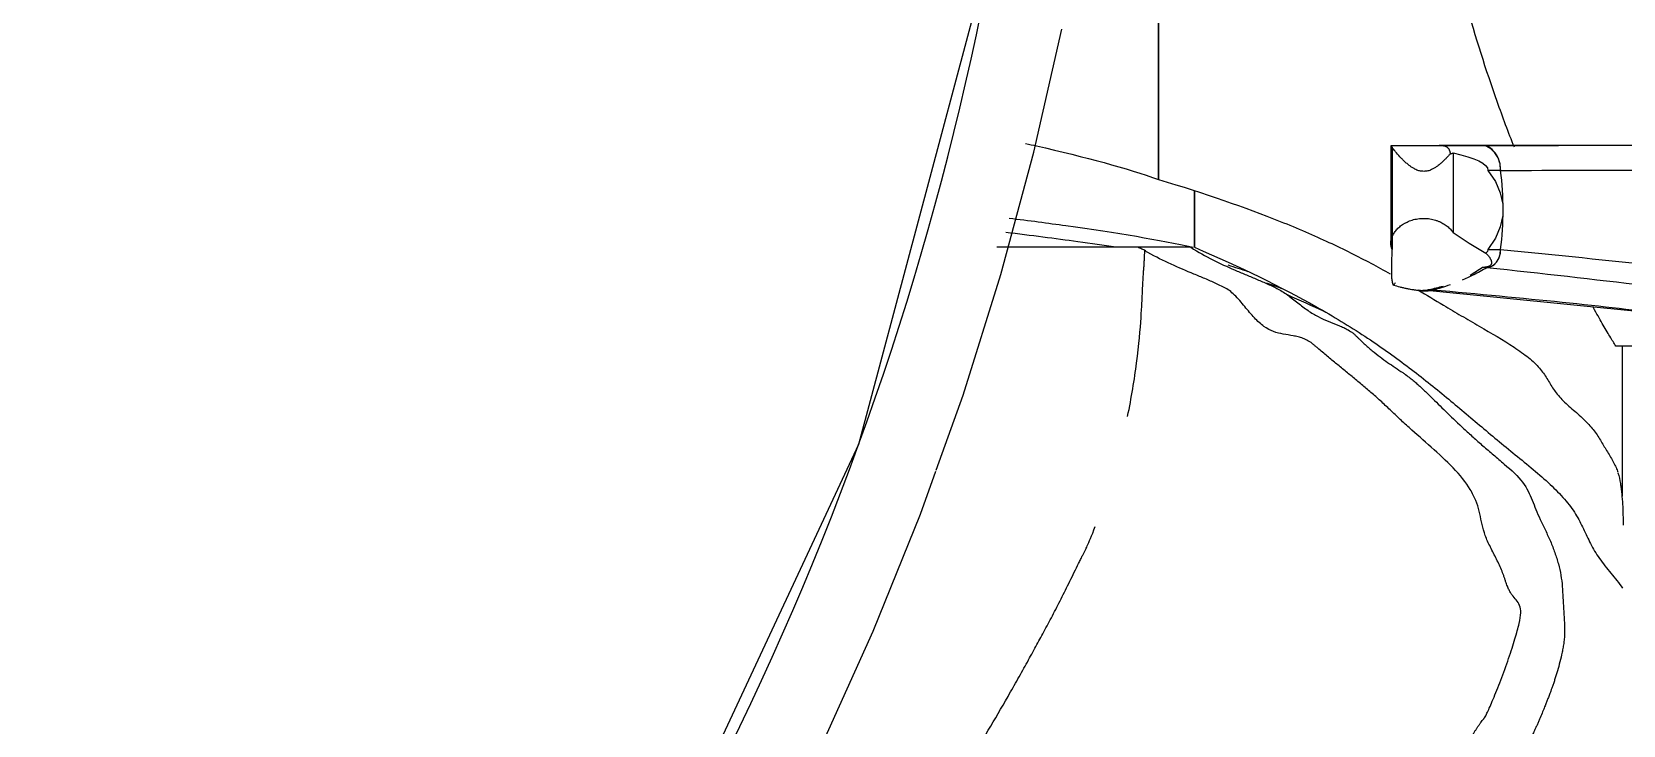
# Model space of a CAD drawing. Header units: metres. Extents: x -22.5 to 67.5, y 0 to 64.7.
# Drawn here: x 25.0372 to 25.2387, y 36.1861 to 36.2738 of the extents above; entities that cross this region are included whole.
import ezdxf

# ---------------------------------------------------------------- set-up
doc = ezdxf.new("R2010")
doc.units = ezdxf.units.M
doc.layers.add('XREF PB NEURO-ONCOLOGIA$0$EQUIPO', color=8, linetype='Continuous')

# ---------------------------------------------------------------- blocks, each defined once
blk = doc.blocks.new('*U744')
for p, q in [((-1097.41, -99.91), (-1097.41, 99.91)), ((-1097.41, 99.91), (-1097.41, -99.91)), ((-1135.39, -133.39), (-1117.8, -67.72)), ((-1113.23, -96.48), (-1109.68, -80.88)), ((-1117.39, -111.92), (-1113.23, -96.48)), ((-1068.01, -95.6), (-1068.01, -108)), ((-1067.98, -95.6), (-1061.89, -95.6)), ((-1067.88, -95.77), (-1067.88, -99.86)), ((-1067.85, -95.82), (-1067.85, -108.77)), ((-1063.29, -95.6), (-1046.79, -95.6)), ((-1056.55, -95.6), (-1061.89, -95.6)), ((-1056.55, -95.6), (-1061.89, -95.6)), ((-1060.12, -96.56), (-1060.12, -106.64)), ((-1060.12, -96.56), (-1059.13, -96.79)), ((-1036.37, -95.6), (-1056.55, -95.6)), ((-1055.92, -95.71), (-1056.55, -95.6)), ((-1055.33, -96.02), (-1055.92, -95.71)), ((-1054.82, -96.53), (-1055.33, -96.02)), ((-1054.43, -97.18), (-1054.82, -96.53)), ((-1059.13, -96.79), (-1058.25, -97.03)), ((-1058.25, -97.03), (-1057.49, -97.3)), ((-1057.49, -97.3), (-1056.86, -97.57)), ((-1056.86, -97.57), (-1056.36, -97.86)), ((-1056.36, -97.86), (-1056, -98.16)), ((-1056, -98.16), (-1055.78, -98.46)), ((-1055.78, -98.46), (-1055.71, -98.77)), ((-1054.18, -97.95), (-1054.43, -97.18)), ((-1054.1, -98.77), (-1054.18, -97.95)), ((-1054.1, -98.77), (-1055.71, -98.77)), ((-1055.71, -98.77), (-1054.77, -100.19)), ((-1054.77, -100.19), (-1054.15, -101.62)), ((-1092.88, -108.5), (-1092.88, -101.32)), ((-1092.88, -101.32), (-1092.88, -108.5)), ((-1054.15, -101.62), (-1053.84, -103.05)), ((-1067.88, -104.32), (-1067.88, -108.77)), ((-1053.84, -104.49), (-1054.15, -105.92)), ((-1053.84, -103.05), (-1053.84, -104.49)), ((-1060.12, -106.64), (-1058.07, -107.97)), ((-1054.15, -105.92), (-1054.77, -107.35)), ((-1093.33, -108.5), (-1100.03, -108.5)), ((-1067.86, -110.64), (-1067.85, -108.77)), ((-1058.07, -107.97), (-1055.96, -109.25)), ((-1055.71, -108.77), (-1055.77, -109.01)), ((-1054.77, -107.35), (-1055.71, -108.77)), ((-1055.71, -108.77), (-1054.1, -108.77)), ((-1054.16, -109.36), (-1054.1, -108.77)), ((-1067.88, -112.34), (-1067.86, -110.64)), ((-1055.77, -109.01), (-1055.96, -109.25)), ((-1055.4, -110.96), (-1054.98, -110.74)), ((-1054.98, -110.74), (-1054.62, -110.37)), ((-1054.62, -110.37), (-1054.34, -109.9)), ((-1054.34, -109.9), (-1054.16, -109.36)), ((-1122.18, -127.19), (-1117.39, -111.92)), ((-1055.86, -111.04), (-1056.39, -111.04)), ((-1055.86, -111.04), (-1055.4, -110.96)), ((-1064.02, -113.99), (-1063.34, -113.99)), ((-1035.93, -116.69), (-1063.49, -113.98)), ((-1038.65, -140), (-1038.65, -121)), ((-1033.5, -121), (-1038.65, -121)), ((-1125.57, -136.69), (-1122.18, -127.19)), ((-1164.12, -195), (-1135.39, -133.39)), ((-1127.57, -142.26), (-1125.62, -136.81)), ((-1133.55, -157.09), (-1127.57, -142.26)), ((-1140.13, -171.68), (-1133.55, -157.09))]:
    blk.add_line(p, q)
for centre, major_axis, ratio, start_param, end_param in [((-1501.84, 0), (0, 390), 0.999962, 4.18879, 5.235988), ((-1056.55, -98.77), (0, 3.17), 0.774007, 5.497792, 6.283185), ((-1056.55, -98.77), (0, 3.17), 0.774007, 5.235994, 5.49779), ((-1056.55, -98.77), (0, 3.17), 0.774007, 4.712398, 5.23599), ((-1078.79, -103.77), (0, 32.29), 0.774007, 4.712389, 4.867864), ((-1078.79, -103.77), (0, 32.29), 0.774007, 4.556914, 4.867864), ((-1078.79, -103.77), (0, 32.29), 0.774007, 4.556914, 4.712389), ((-1055.86, -108.77), (0, 2.27), 0.774007, 3.141599, 4.71238), ((-1068.01, -77.24), (0, 37.27), 0.774007, 3.461416, 3.576366), ((-1068.01, -77.24), (0, 37.27), 0.774007, 3.513884, 3.576366), ((-1063.34, -111.04), (0, 2.95), 0.774007, 2.958333, 3.420845), ((-1063.34, -111.04), (0, 2.95), 0.774007, 2.958333, 3.420845), ((-1068.01, -77.24), (0, 37.27), 0.774007, 3.326441, 3.406222), ((-1068.01, -77.24), (0, 37.27), 0.774007, 3.326441, 3.373148)]:
    blk.add_ellipse(centre, major_axis=major_axis, ratio=ratio, start_param=start_param, end_param=end_param)
for points, knots in [([(-1052.36, -95.84), (-1053.11, -93.98), (-1055.26, -88.24), (-1058.61, -77.72), (-1060.77, -68.93), (-1061.75, -64.42)], [-0.8352932, -0.8352932, -0.8352932, -0.8352932, -0.6666667, -0.3333333, 0, 0, 0, 0]), ([(-1114.25, -95.36), (-1113.79, -95.46), (-1107.03, -96.98), (-1101.43, -98.49), (-1097.41, -99.91)], [-0.2679147, -0.2679147, -0.2679147, -0.2679147, -0.25, 0, 0, 0, 0]), ([(-1066.7, -97.2), (-1066.91, -96.97), (-1067.21, -96.65), (-1067.54, -96.26), (-1067.81, -95.91), (-1067.94, -95.71), (-1067.98, -95.6)], [0, 0, 0, 0, 0.333333, 0.5, 0.666667, 1, 1, 1, 1]), ([(-1061.89, -95.6), (-1061.82, -95.6), (-1061.69, -95.6), (-1061.51, -95.62), (-1061.35, -95.64), (-1061.2, -95.67), (-1061.08, -95.71), (-1060.97, -95.77), (-1060.89, -95.83), (-1060.8, -95.9), (-1060.74, -95.97), (-1060.68, -96.05), (-1060.63, -96.14), (-1060.59, -96.23), (-1060.55, -96.33), (-1060.51, -96.47), (-1060.48, -96.58), (-1060.47, -96.65)], [0, 0, 0, 0, 0.0625, 0.125, 0.1875, 0.25, 0.3125, 0.375, 0.4375, 0.5, 0.5625, 0.625, 0.6875, 0.75, 0.8125, 0.875, 1, 1, 1, 1]), ([(-1060.98, -97.2), (-1061.08, -97.31), (-1061.23, -97.47), (-1061.46, -97.68), (-1061.63, -97.83), (-1061.81, -97.98), (-1062, -98.14), (-1062.18, -98.27), (-1062.35, -98.39), (-1062.56, -98.51), (-1062.81, -98.65), (-1063.08, -98.77), (-1063.32, -98.84), (-1063.58, -98.88), (-1063.84, -98.89), (-1064.11, -98.88), (-1064.36, -98.84), (-1064.6, -98.77), (-1064.84, -98.67), (-1065.04, -98.55), (-1065.22, -98.45), (-1065.43, -98.32), (-1065.65, -98.16), (-1065.86, -97.98), (-1066.05, -97.83), (-1066.22, -97.68), (-1066.44, -97.47), (-1066.6, -97.31), (-1066.7, -97.2)], [0, 0, 0, 0, 0.071429, 0.107143, 0.142857, 0.178571, 0.214286, 0.25, 0.276786, 0.303571, 0.357143, 0.392857, 0.428571, 0.464286, 0.5, 0.535714, 0.571429, 0.607143, 0.642857, 0.678571, 0.705357, 0.732143, 0.785714, 0.821429, 0.857143, 0.892857, 0.928571, 1, 1, 1, 1]), ([(-1054.1, -98.77), (-1047.13, -98.75), (-1036.86, -98.73), (-1024.15, -98.7), (-1015.4, -98.68), (-1007.56, -98.66), (-998.74, -98.63), (-994.59, -98.61), (-993.38, -98.6)], [-1, -1, -1, -1, -0.75, -0.625, -0.5, -0.375, -0.25, 0, 0, 0, 0]), ([(-1097.41, -99.91), (-1091.52, -101.68), (-1083.91, -104.33), (-1075.7, -107.87), (-1071.31, -110.08), (-1068.89, -111.4), (-1068.11, -111.85)], [0, 0, 0, 0, 0.1176471, 0.1764706, 0.2352941, 0.2647059, 0.2647059, 0.2647059, 0.2647059]), ([(-1116.76, -106.58), (-1113.54, -106.97), (-1108.71, -107.59), (-1104.37, -108.21), (-1102.84, -108.44)], [0.6432526, 0.6432526, 0.6432526, 0.6432526, 0.75, 0.8125, 0.8125, 0.8125, 0.8125]), ([(-1116.33, -104.8), (-1113.82, -105.11), (-1104.58, -106.34), (-1097.22, -107.56), (-1093.02, -108.47)], [0.6631904, 0.6631904, 0.6631904, 0.6631904, 0.75, 0.9972575, 0.9972575, 0.9972575, 0.9972575]), ([(-1067.85, -108.77), (-1067.96, -108.49), (-1068.04, -108.07), (-1067.97, -107.55), (-1067.88, -107.26), (-1067.79, -107.04), (-1067.67, -106.82), (-1067.54, -106.61), (-1067.38, -106.39), (-1067.2, -106.19), (-1067, -105.99), (-1066.77, -105.8), (-1066.56, -105.65), (-1066.38, -105.54), (-1066.24, -105.46), (-1066.1, -105.38), (-1065.9, -105.28), (-1065.63, -105.16), (-1065.3, -105.04), (-1064.95, -104.95), (-1064.58, -104.89), (-1064.07, -104.83), (-1063.43, -104.83), (-1062.81, -104.93), (-1062.39, -105.05), (-1062.17, -105.12), (-1062, -105.18), (-1061.84, -105.25), (-1061.64, -105.34), (-1061.4, -105.47), (-1061.13, -105.65), (-1060.88, -105.83), (-1060.65, -106.01), (-1060.38, -106.28), (-1060.22, -106.49), (-1060.12, -106.64)], [0, 0, 0, 0, 0.111111, 0.166667, 0.194444, 0.222222, 0.25, 0.277778, 0.305556, 0.333333, 0.361111, 0.388889, 0.416667, 0.430556, 0.444444, 0.458333, 0.472222, 0.5, 0.527778, 0.555556, 0.583333, 0.611111, 0.666667, 0.722222, 0.75, 0.763889, 0.777778, 0.791667, 0.805556, 0.833333, 0.861111, 0.888889, 0.916667, 0.944444, 1, 1, 1, 1]), ([(-1100.03, -108.5), (-1101.82, -108.5), (-1105.8, -108.5), (-1112.01, -108.5), (-1116.28, -108.5), (-1117.88, -108.5)], [-1, -1, -1, -1, -0.85, -0.7, -0.6156564, -0.6156564, -0.6156564, -0.6156564]), ([(-1093.33, -108.5), (-1092.4, -109.09), (-1090.55, -110.14), (-1088.26, -111.17), (-1086.44, -111.93), (-1085.32, -112.4), (-1084.42, -112.78), (-1083.75, -113.08), (-1083.09, -113.38), (-1082.2, -113.8), (-1081.11, -114.47), (-1079.79, -115.54), (-1078.49, -116.53), (-1077.21, -117.31), (-1075.95, -117.87), (-1074.92, -118.25), (-1074.12, -118.58), (-1073.53, -118.87), (-1073.06, -119.16), (-1072.73, -119.41), (-1072.55, -119.57), (-1072.42, -119.7), (-1072.28, -119.83), (-1072.1, -120), (-1071.8, -120.29), (-1071.37, -120.7), (-1070.86, -121.16), (-1070.19, -121.73), (-1069.37, -122.38), (-1068.41, -123.07), (-1067.45, -123.71), (-1066.7, -124.22), (-1066.26, -124.53), (-1066.14, -124.61)], [0, 0, 0, 0, 0.0277778, 0.0555556, 0.0694444, 0.0833333, 0.0902778, 0.0972222, 0.1041667, 0.1111111, 0.125, 0.1388889, 0.1527778, 0.1666667, 0.1805556, 0.1944444, 0.2013889, 0.2083333, 0.2152778, 0.21875, 0.2204861, 0.2222222, 0.2239583, 0.2256944, 0.2291667, 0.2361111, 0.2430556, 0.25, 0.2638889, 0.2777778, 0.2916667, 0.3055556, 0.3107781, 0.3107781, 0.3107781, 0.3107781]), ([(-1092.88, -108.5), (-1087, -111), (-1079.38, -114.75), (-1071.16, -119.75), (-1065.89, -123.5), (-1061.2, -127.25), (-1057.53, -130.37), (-1054.55, -132.87), (-1051.49, -135.37), (-1048.41, -137.87), (-1046.25, -140.06), (-1045.23, -141.31), (-1044.6, -142.25), (-1044.08, -143.18), (-1043.62, -144.12), (-1043.18, -145.06), (-1042.72, -146), (-1042.22, -146.93), (-1041.41, -148.18), (-1040.38, -149.43), (-1039.37, -150.68), (-1038.89, -151.31), (-1038.65, -151.62)], [0, 0, 0, 0, 0.1176471, 0.1764706, 0.2352941, 0.2941176, 0.3529412, 0.3823529, 0.4117647, 0.4705882, 0.5, 0.5147059, 0.5294118, 0.5441176, 0.5588235, 0.5735294, 0.5882353, 0.6029412, 0.6176471, 0.6470588, 0.6617647, 0.6764706, 0.6764706, 0.6764706, 0.6764706]), ([(-1054.1, -108.77), (-1047.13, -109.46), (-1036.86, -110.5), (-1024.15, -111.89), (-1015.4, -112.93), (-1007.56, -113.98), (-998.74, -115.36), (-994.59, -116.41), (-993.38, -117.1)], [-1, -1, -1, -1, -0.75, -0.625, -0.5, -0.375, -0.25, 0, 0, 0, 0]), ([(-1101.34, -129.9), (-1100.85, -127.54), (-1100.03, -122.46), (-1099.58, -116.94), (-1099.48, -114.52), (-1099.44, -113.6), (-1099.41, -113.06), (-1099.38, -112.54), (-1099.34, -111.99), (-1099.31, -111.49), (-1099.27, -111), (-1099.24, -110.51), (-1099.2, -109.84), (-1099.17, -109.31), (-1099.15, -108.95)], [-0.02017331, -0.02017331, -0.02017331, -0.02017331, -0.01870748, -0.0170068, -0.01530612, -0.01445578, -0.01360544, -0.01190476, -0.01020408, -0.0085034, -0.00680272, -0.00510204, -0.00340136, 0, 0, 0, 0]), ([(-1058.38, -171.34), (-1058.25, -171.14), (-1057.98, -170.72), (-1057.63, -170.17), (-1057.36, -169.73), (-1057.16, -169.43), (-1057, -169.19), (-1056.88, -169), (-1056.79, -168.87), (-1056.7, -168.74), (-1056.58, -168.57), (-1056.46, -168.41), (-1056.35, -168.27), (-1056.27, -168.19), (-1056.21, -168.13), (-1056.14, -168.06), (-1056.01, -167.82), (-1055.7, -167.18), (-1055.1, -165.82), (-1054.09, -163.33), (-1053.05, -160.48), (-1052.37, -158.38), (-1051.98, -156.99), (-1051.68, -155.8), (-1051.49, -154.68), (-1051.64, -153.77), (-1052.11, -153.11), (-1052.57, -152.62), (-1052.87, -152.17), (-1053.09, -151.77), (-1053.27, -151.35), (-1053.4, -151), (-1053.48, -150.77), (-1053.53, -150.6), (-1053.59, -150.41), (-1053.67, -150.17), (-1053.82, -149.74), (-1054.07, -149.11), (-1054.42, -148.35), (-1054.81, -147.59), (-1055.2, -146.82), (-1055.59, -146.06), (-1055.92, -145.33), (-1056.26, -144.37), (-1056.54, -143.23), (-1056.8, -141.89), (-1057.13, -140.77), (-1057.55, -139.85), (-1058.31, -138.46), (-1060.01, -136.39), (-1062.9, -133.77), (-1065.26, -131.71), (-1067, -130.12), (-1068.25, -128.92), (-1069.47, -127.78), (-1070.67, -126.73), (-1071.87, -125.72), (-1073.06, -124.74), (-1074.26, -123.76), (-1075.26, -122.94), (-1076.06, -122.27), (-1076.66, -121.77), (-1077.17, -121.34), (-1077.52, -121.05), (-1077.73, -120.88), (-1077.88, -120.75), (-1078.03, -120.62), (-1078.24, -120.47), (-1078.6, -120.25), (-1079.12, -120.01), (-1079.75, -119.82), (-1080.58, -119.65), (-1081.63, -119.51), (-1082.86, -119.21), (-1084.08, -118.58), (-1085.28, -117.49), (-1086.29, -116.25), (-1087.13, -115.23), (-1087.79, -114.51), (-1088.45, -113.96), (-1089.13, -113.56), (-1089.81, -113.23), (-1090.5, -112.92), (-1091.19, -112.61), (-1092.12, -112.22), (-1093.77, -111.54), (-1096.17, -110.53), (-1098.15, -109.53), (-1099.15, -108.95)], [0, 0, 0, 0, 0.03125, 0.0625, 0.078125, 0.09375, 0.109375, 0.117188, 0.125, 0.132812, 0.140625, 0.15625, 0.164062, 0.171875, 0.179688, 0.1875, 0.195312, 0.203125, 0.21875, 0.234375, 0.25, 0.265625, 0.273438, 0.28125, 0.296875, 0.3125, 0.328125, 0.34375, 0.351562, 0.359375, 0.367188, 0.371094, 0.373047, 0.375, 0.376953, 0.378906, 0.382812, 0.390625, 0.398438, 0.40625, 0.414062, 0.421875, 0.429688, 0.4375, 0.453125, 0.46875, 0.484375, 0.492188, 0.5, 0.53125, 0.5625, 0.59375, 0.609375, 0.625, 0.640625, 0.65625, 0.671875, 0.6875, 0.703125, 0.71875, 0.726562, 0.734375, 0.742188, 0.746094, 0.748047, 0.75, 0.751953, 0.753906, 0.757812, 0.765625, 0.773438, 0.78125, 0.796875, 0.8125, 0.828125, 0.84375, 0.859375, 0.867188, 0.875, 0.882812, 0.890625, 0.898438, 0.90625, 0.914062, 0.921875, 0.9375, 0.96875, 1, 1, 1, 1]), ([(-1055.96, -109.25), (-1055.85, -109.36), (-1055.69, -109.53), (-1055.54, -109.73), (-1055.46, -109.85), (-1055.41, -109.94), (-1055.36, -110.03), (-1055.32, -110.12), (-1055.29, -110.21), (-1055.27, -110.3), (-1055.26, -110.39), (-1055.25, -110.48), (-1055.27, -110.57), (-1055.31, -110.66), (-1055.38, -110.75), (-1055.47, -110.83), (-1055.58, -110.9), (-1055.71, -110.95), (-1055.85, -110.99), (-1056.02, -111.02), (-1056.2, -111.04), (-1056.33, -111.04), (-1056.39, -111.04)], [0, 0, 0, 0, 0.166667, 0.25, 0.291667, 0.333333, 0.375, 0.416667, 0.458333, 0.5, 0.541667, 0.583333, 0.625, 0.666667, 0.708333, 0.75, 0.791667, 0.833333, 0.875, 0.916667, 0.958333, 1, 1, 1, 1]), ([(-1055.86, -111.04), (-1048.97, -111.79), (-1038.84, -112.93), (-1026.36, -114.44), (-1017.78, -115.57), (-1010.12, -116.7), (-1003.69, -117.83), (-998.85, -118.97), (-996.95, -119.72), (-996.38, -120.1)], [-1, -1, -1, -1, -0.75, -0.625, -0.5, -0.375, -0.25, -0.125, 0, 0, 0, 0]), ([(-1063.18, -113.87), (-1063.26, -113.89), (-1063.41, -113.93), (-1063.64, -113.97), (-1063.85, -113.98), (-1064.05, -113.99), (-1064.29, -113.98), (-1064.55, -113.96), (-1064.81, -113.94), (-1065.01, -113.91), (-1065.25, -113.88), (-1065.49, -113.84), (-1065.75, -113.79), (-1065.97, -113.75), (-1066.19, -113.7), (-1066.48, -113.63), (-1066.97, -113.51), (-1067.38, -113.4), (-1067.65, -113.32)], [0, 0, 0, 0, 0.05, 0.1, 0.15, 0.1875, 0.225, 0.3, 0.35, 0.3875, 0.425, 0.5, 0.55, 0.6, 0.65, 0.7, 0.8, 1, 1, 1, 1]), ([(-1064.57, -113.89), (-1063.48, -114.54), (-1061.68, -115.62), (-1059.1, -117.15), (-1056.05, -118.92), (-1052.98, -120.69), (-1050.5, -122.46), (-1049.1, -123.78), (-1048.36, -124.89), (-1047.83, -125.77), (-1047.42, -126.43), (-1046.95, -127.1), (-1046.16, -127.98), (-1045.13, -128.87), (-1044.13, -129.75), (-1043.18, -130.63), (-1042.39, -131.52), (-1041.76, -132.4), (-1041.37, -133.06), (-1040.99, -133.73), (-1040.44, -134.61), (-1039.9, -135.5), (-1039.47, -136.35), (-1039.32, -136.77), (-1039.26, -136.96)], [0.310121, 0.310121, 0.310121, 0.310121, 0.3529412, 0.3823529, 0.4117647, 0.4705882, 0.5, 0.5294118, 0.5588235, 0.5735294, 0.5882353, 0.6029412, 0.6176471, 0.6470588, 0.6617647, 0.6764706, 0.7058824, 0.7205882, 0.7352941, 0.75, 0.7647059, 0.7941176, 0.8088235, 0.8216458, 0.8216458, 0.8216458, 0.8216458]), ([(-1046.32, -115.43), (-1041.25, -115.95), (-1032.07, -116.99), (-1024.15, -118.28), (-1020.83, -119.32), (-1020.33, -119.84), (-1020.38, -120.1)], [-0.75, -0.75, -0.75, -0.75, -0.5, -0.25, -0.125, 0, 0, 0, 0]), ([(-1039.5, -121), (-1039.73, -120.66), (-1040.24, -119.83), (-1041.2, -118.18), (-1041.97, -116.84), (-1042.4, -116.09), (-1042.43, -116.05)], [-1, -1, -1, -1, -0.875, -0.75, -0.625, -0.6185678, -0.6185678, -0.6185678, -0.6185678]), ([(-1066.14, -124.61), (-1065.94, -124.76), (-1065.58, -125.02), (-1065.06, -125.44), (-1064.57, -125.86), (-1064.1, -126.31), (-1063.47, -126.9), (-1062.39, -127.95), (-1060.84, -129.48), (-1059.14, -131.11), (-1057.61, -132.5), (-1056.37, -133.61), (-1055.02, -134.76), (-1053.15, -136.31), (-1051.48, -137.87), (-1050.58, -139.35), (-1050.1, -140.48), (-1049.65, -141.65), (-1049.11, -142.92), (-1048.43, -144.3), (-1047.78, -145.7), (-1047.22, -147.13), (-1046.77, -148.57), (-1046.45, -150), (-1046.28, -151.42), (-1046.22, -152.82), (-1046.14, -154.24), (-1046.03, -155.68), (-1045.97, -157.11), (-1046.05, -158.25), (-1046.19, -159.12), (-1046.35, -159.96), (-1046.59, -160.97), (-1046.9, -162.09), (-1047.17, -162.96), (-1047.35, -163.53), (-1047.46, -163.84), (-1047.54, -164.07), (-1047.62, -164.28), (-1047.71, -164.54), (-1047.85, -164.93), (-1048.02, -165.37), (-1048.19, -165.81), (-1048.36, -166.26), (-1048.58, -166.79), (-1048.84, -167.44), (-1049.12, -168.08), (-1049.35, -168.63), (-1049.54, -169.06), (-1049.72, -169.45), (-1049.94, -169.92), (-1050.15, -170.36), (-1050.27, -170.54), (-1050.32, -170.59), (-1050.41, -170.67), (-1050.59, -170.9), (-1050.82, -171.22), (-1050.96, -171.42)], [0.3107903, 0.3107903, 0.3107903, 0.3107903, 0.3194444, 0.3263889, 0.3333333, 0.3402778, 0.3472222, 0.3611111, 0.3888889, 0.4166667, 0.4305556, 0.4444444, 0.4583333, 0.4722222, 0.5, 0.5138889, 0.5277778, 0.5416667, 0.5555556, 0.5694444, 0.5833333, 0.5972222, 0.6111111, 0.625, 0.6388889, 0.6527778, 0.6666667, 0.6805556, 0.6944444, 0.7083333, 0.7152778, 0.7222222, 0.7361111, 0.75, 0.7638889, 0.7708333, 0.7743056, 0.7777778, 0.78125, 0.7847222, 0.7916667, 0.8055556, 0.8194444, 0.8333333, 0.8472222, 0.8611111, 0.875, 0.8819444, 0.8888889, 0.8958333, 0.9027778, 0.9166667, 0.9305556, 0.9375, 0.9444444, 0.9722222, 1, 1, 1, 1]), ([(-1039.24, -137.04), (-1039.1, -137.49), (-1038.97, -138.15), (-1038.84, -139.03), (-1038.74, -139.92), (-1038.66, -141.02), (-1038.6, -142.35), (-1038.59, -143.23), (-1038.59, -143.67)], [0.8235294, 0.8235294, 0.8235294, 0.8235294, 0.8529412, 0.8676471, 0.8823529, 0.9117647, 0.9411765, 0.9705882, 0.9705882, 0.9705882, 0.9705882]), ([(-1240.1, -278.81), (-1239.46, -278.51), (-1238.46, -278.03), (-1237.12, -277.37), (-1236.05, -276.85), (-1235, -276.32), (-1233.6, -275.61), (-1231.18, -274.36), (-1226.42, -271.83), (-1220.96, -268.77), (-1215.41, -265.48), (-1211.17, -262.89), (-1207.01, -260.24), (-1203.13, -257.69), (-1199.47, -255.23), (-1196.11, -252.92), (-1192.74, -250.53), (-1189.05, -247.77), (-1185.27, -244.78), (-1180.26, -240.58), (-1175.97, -236.83), (-1172.02, -233.35), (-1169.27, -230.95), (-1166.05, -228.06), (-1162.55, -224.82), (-1159.35, -221.74), (-1156.62, -218.98), (-1153.86, -216.1), (-1149.25, -211.09), (-1144.57, -205.57), (-1141, -201.16), (-1139.24, -198.93), (-1138.24, -197.65), (-1137.25, -196.38), (-1136.03, -194.77), (-1134.08, -192.19), (-1131.68, -188.91), (-1128.94, -185.04), (-1126.38, -181.29), (-1123.99, -177.7), (-1121.47, -173.74), (-1118.98, -169.64), (-1116.9, -166.08), (-1115.43, -163.47), (-1114.61, -162.02), (-1114.03, -160.97), (-1113.48, -159.96), (-1112.95, -159), (-1112.44, -158.09), (-1111.94, -157.17), (-1111.41, -156.17), (-1110.67, -154.76), (-1109.95, -153.34), (-1109.21, -151.88), (-1108.66, -150.76), (-1108.09, -149.62), (-1107.62, -148.66), (-1107.29, -147.98), (-1107.07, -147.54), (-1106.88, -147.17), (-1106.77, -146.97), (-1106.69, -146.83), (-1106.4, -146.19), (-1105.91, -145.05), (-1105.43, -143.81)], [-0.5775306, -0.5775306, -0.5775306, -0.5775306, -0.5714286, -0.5680272, -0.5646259, -0.5612245, -0.5578231, -0.5510204, -0.537415, -0.5102041, -0.4965986, -0.4829932, -0.4693878, -0.4557823, -0.4421769, -0.4285714, -0.414966, -0.4013605, -0.3877551, -0.3741497, -0.3469388, -0.3333333, -0.3197279, -0.3061224, -0.292517, -0.2789116, -0.2721088, -0.2653061, -0.2517007, -0.2244898, -0.2108844, -0.2040816, -0.2006803, -0.1972789, -0.1904762, -0.1836735, -0.170068, -0.1564626, -0.1428571, -0.1292517, -0.1156463, -0.1020408, -0.0884354, -0.0816327, -0.0782313, -0.0748299, -0.0714286, -0.0680272, -0.0646259, -0.0612245, -0.0578231, -0.0544218, -0.047619, -0.0442177, -0.0408163, -0.037415, -0.0340136, -0.0323129, -0.0306122, -0.0289116, -0.0272109, -0.0263605, -0.0255102, -0.0238095, -0.0238095, -0.0238095, -0.0238095])]:
    blk.add_open_spline(points, degree=3, knots=knots)
for points in [[(-1060.47, -96.65), (-1060.55, -96.74), (-1060.71, -96.92), (-1060.89, -97.11), (-1060.98, -97.2)], [(-1060.47, -96.65), (-1060.41, -96.65), (-1060.28, -96.62), (-1060.17, -96.58), (-1060.12, -96.56)], [(-1099.02, -108.94), (-1099.18, -108.87), (-1099.52, -108.72), (-1099.86, -108.57), (-1100.03, -108.5)], [(-1088.63, -110.73), (-1087.78, -111), (-1086.94, -111.27), (-1086.11, -111.54)], [(-1067.65, -113.32), (-1067.72, -113.16), (-1067.83, -112.84), (-1067.87, -112.51), (-1067.88, -112.34)], [(-1056.39, -111.04), (-1056.9, -111.41), (-1057.43, -111.75), (-1057.97, -112.06)], [(-1083.76, -113), (-1083.12, -113.23), (-1082.49, -113.46), (-1081.87, -113.69)], [(-1081.15, -114.48), (-1079.53, -115.19), (-1077.96, -115.89), (-1076.45, -116.59)], [(-1067.65, -113.32), (-1067.58, -113.2), (-1067.5, -113.07), (-1067.4, -112.94)], [(-1061.4, -113.44), (-1061.99, -113.6), (-1062.58, -113.75), (-1063.18, -113.87)], [(-1062.71, -113.87), (-1056.93, -114.39), (-1051.38, -114.91), (-1046.32, -115.43)], [(-1038.65, -121), (-1038.63, -121), (-1038.74, -121), (-1039.19, -121), (-1039.5, -121)]]:
    blk.add_open_spline(points, degree=3)
blk = doc.blocks.new('XREF PB NEURO-ONCOLOGIA')
at = {"layer": 'XREF PB NEURO-ONCOLOGIA$0$EQUIPO', "xscale": 0.0009999999999940395, "yscale": 0.0009999999999940395, "zscale": 0.0009999999999940395, "rotation": 270}
blk.add_blockref('*U744', (2.88167, 18.98617), dxfattribs=at)

msp = doc.modelspace()

# ---------------------------------------------------------------- block references
at = {"rotation": 90}
msp.add_blockref('XREF PB NEURO-ONCOLOGIA', (45.26344, 33.47338), dxfattribs=at)

doc.saveas('drawing.dxf')
